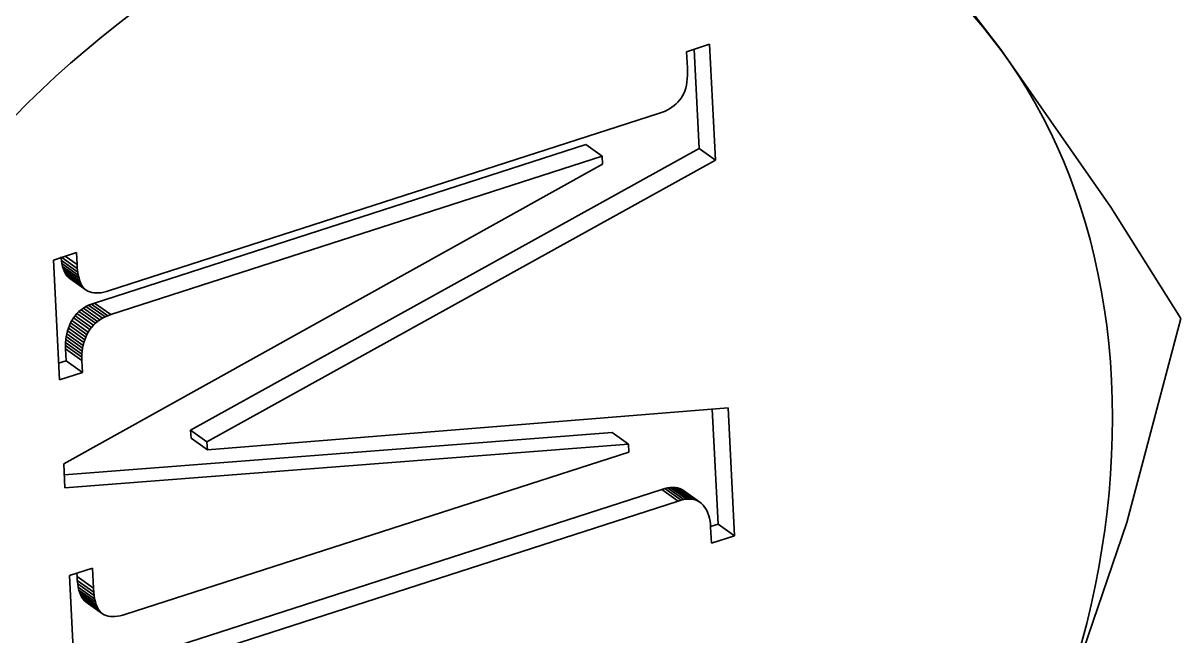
# Model space of a CAD drawing. Header units: millimetres. Extents: x 1333 to 129696, y -57210 to 105899.
# Drawn here: x 57167.948 to 57170.259, y 101232.285 to 101233.509 of the extents above; entities that cross this region are included whole.
import ezdxf

# ---------------------------------------------------------------- set-up
doc = ezdxf.new("R2010")
doc.units = ezdxf.units.MM
doc.header["$LTSCALE"] = 0.5

msp = doc.modelspace()

# ---------------------------------------------------------------- linework, layer by layer
at = {"color": 7, "lineweight": 35, "ltscale": 0.00483}
msp.add_line((57169.2725, 101233.4516), (57169.3185, 101233.4664), dxfattribs=at)
at = {"color": 7, "lineweight": 35, "ltscale": 0.02317}
msp.add_line((57169.3185, 101233.4664), (57169.3302, 101233.235), dxfattribs=at)
at = {"color": 7, "lineweight": 35, "ltscale": 0.003195}
for p, q in [((57169.2741, 101233.4197), (57169.2725, 101233.4516)), ((57169.322, 101232.4701), (57169.3204, 101232.502))]:
    msp.add_line(p, q, dxfattribs=at)
at = {"color": 7, "lineweight": 35, "ltscale": 0.019842}
msp.add_line((57169.2875, 101233.4564), (57169.2975, 101233.2582), dxfattribs=at)
at = {"color": 7, "lineweight": 35, "ltscale": 0.000780106}
msp.add_line((57169.2743, 101233.4119), (57169.2741, 101233.4197), dxfattribs=at)
at = {"color": 7, "lineweight": 35, "ltscale": 0.000669998}
msp.add_line((57169.2731, 101233.3908), (57169.2739, 101233.3974), dxfattribs=at)
at = {"color": 7, "lineweight": 35, "ltscale": 0.000704726}
msp.add_line((57169.2739, 101233.3974), (57169.2743, 101233.4045), dxfattribs=at)
at = {"color": 7, "lineweight": 35, "ltscale": 0.000740076}
msp.add_line((57169.2743, 101233.4045), (57169.2743, 101233.4119), dxfattribs=at)
at = {"color": 7, "lineweight": 35, "ltscale": 0.000554516}
msp.add_line((57169.2668, 101233.368), (57169.2688, 101233.3731), dxfattribs=at)
at = {"color": 7, "lineweight": 35, "ltscale": 0.000576015}
msp.add_line((57169.2688, 101233.3731), (57169.2706, 101233.3786), dxfattribs=at)
at = {"color": 7, "lineweight": 35, "ltscale": 0.000607672}
msp.add_line((57169.2706, 101233.3786), (57169.272, 101233.3845), dxfattribs=at)
at = {"color": 7, "lineweight": 35, "ltscale": 0.000634909}
msp.add_line((57169.272, 101233.3845), (57169.2731, 101233.3908), dxfattribs=at)
at = {"color": 7, "lineweight": 35, "ltscale": 0.000519034}
msp.add_line((57169.2515, 101233.3473), (57169.2552, 101233.3509), dxfattribs=at)
at = {"color": 7, "lineweight": 35, "ltscale": 0.000511588}
msp.add_line((57169.2552, 101233.3509), (57169.2585, 101233.3548), dxfattribs=at)
at = {"color": 7, "lineweight": 35, "ltscale": 0.000508423}
msp.add_line((57169.2585, 101233.3548), (57169.2616, 101233.3588), dxfattribs=at)
at = {"color": 7, "lineweight": 35, "ltscale": 0.000516285}
msp.add_line((57169.2616, 101233.3588), (57169.2643, 101233.3632), dxfattribs=at)
at = {"color": 7, "lineweight": 35, "ltscale": 0.000534346}
msp.add_line((57169.2643, 101233.3632), (57169.2668, 101233.368), dxfattribs=at)
at = {"color": 7, "lineweight": 35, "ltscale": 0.115155}
for p, q in [((57168.1205, 101232.9744), (57169.2164, 101233.3281)), ((57169.2228, 101232.5773), (57168.1269, 101232.2236)), ((57169.2555, 101232.554), (57168.1596, 101232.2003))]:
    msp.add_line(p, q, dxfattribs=at)
at = {"color": 7, "lineweight": 35, "ltscale": 0.000633371}
msp.add_line((57169.2164, 101233.3281), (57169.2224, 101233.3301), dxfattribs=at)
at = {"color": 7, "lineweight": 35, "ltscale": 0.000612608}
msp.add_line((57169.2224, 101233.3301), (57169.2281, 101233.3324), dxfattribs=at)
at = {"color": 7, "lineweight": 35, "ltscale": 0.000588654}
msp.add_line((57169.2281, 101233.3324), (57169.2334, 101233.335), dxfattribs=at)
at = {"color": 7, "lineweight": 35, "ltscale": 0.000570166}
msp.add_line((57169.2334, 101233.335), (57169.2384, 101233.3377), dxfattribs=at)
at = {"color": 7, "lineweight": 35, "ltscale": 0.000551096}
msp.add_line((57169.2384, 101233.3377), (57169.243, 101233.3407), dxfattribs=at)
at = {"color": 7, "lineweight": 35, "ltscale": 0.000542975}
msp.add_line((57169.243, 101233.3407), (57169.2474, 101233.3439), dxfattribs=at)
at = {"color": 7, "lineweight": 35, "ltscale": 0.000528298}
msp.add_line((57169.2474, 101233.3439), (57169.2515, 101233.3473), dxfattribs=at)
at = {"color": 7, "lineweight": 35, "ltscale": 0.103078}
msp.add_line((57169.0713, 101233.2663), (57168.0903, 101232.9497), dxfattribs=at)
at = {"color": 7, "lineweight": 35, "ltscale": 0.116083}
for p, q in [((57169.2975, 101233.2582), (57168.2823, 101232.6954)), ((57169.3302, 101233.235), (57168.3149, 101232.6722))]:
    msp.add_line(p, q, dxfattribs=at)
at = {"color": 7, "lineweight": 35, "ltscale": 0.004003}
for p, q in [((57169.1039, 101233.2431), (57169.0713, 101233.2663)), ((57168.0907, 101232.3587), (57168.0581, 101232.382)), ((57168.1033, 101232.3316), (57168.0707, 101232.3549))]:
    msp.add_line(p, q, dxfattribs=at)
at = {"color": 7, "lineweight": 35, "ltscale": 0.004008}
for p, q in [((57169.3302, 101233.235), (57169.2975, 101233.2582)), ((57168.057, 101233.0116), (57168.0243, 101233.0348)), ((57168.0581, 101233.0051), (57168.0254, 101233.0283)), ((57168.0595, 101232.9991), (57168.0268, 101233.0223)), ((57168.0611, 101232.9937), (57168.0285, 101233.017)), ((57168.0631, 101232.9889), (57168.0304, 101233.0122)), ((57168.0654, 101232.9847), (57168.0327, 101233.0079)), ((57168.0738, 101232.9755), (57168.0411, 101232.9987)), ((57168.0964, 101232.9128), (57168.0638, 101232.9361)), ((57168.1011, 101232.9162), (57168.0684, 101232.9394)), ((57168.1061, 101232.9192), (57168.0734, 101232.9425)), ((57168.1114, 101232.9219), (57168.0787, 101232.9452)), ((57168.117, 101232.9244), (57168.0843, 101232.9476)), ((57168.123, 101232.9265), (57168.0903, 101232.9497)), ((57168.078, 101232.8917), (57168.0453, 101232.9149)), ((57168.081, 101232.8965), (57168.0484, 101232.9198)), ((57168.0844, 101232.9011), (57168.0517, 101232.9243)), ((57168.0881, 101232.9053), (57168.0554, 101232.9285)), ((57168.0921, 101232.9092), (57168.0594, 101232.9325)), ((57168.0677, 101232.8651), (57168.035, 101232.8883)), ((57168.0691, 101232.8707), (57168.0364, 101232.8939)), ((57168.0708, 101232.8761), (57168.0382, 101232.8994)), ((57168.0729, 101232.8815), (57168.0402, 101232.9047)), ((57168.0753, 101232.8867), (57168.0427, 101232.9099)), ((57168.0653, 101232.8474), (57168.0326, 101232.8706)), ((57168.0657, 101232.8534), (57168.0331, 101232.8767)), ((57168.0665, 101232.8593), (57168.0339, 101232.8825)), ((57168.0651, 101232.8412), (57168.0325, 101232.8645)), ((57168.0653, 101232.8349), (57168.0326, 101232.8581)), ((57168.0665, 101232.811), (57168.0339, 101232.8342)), ((57168.3149, 101232.6722), (57168.2823, 101232.6954)), ((57169.1563, 101232.668), (57169.1236, 101232.6912)), ((57168.3157, 101232.6562), (57168.2831, 101232.6795)), ((57169.2555, 101232.554), (57169.2228, 101232.5773)), ((57169.2615, 101232.5557), (57169.2288, 101232.579)), ((57169.2672, 101232.557), (57169.2345, 101232.5802)), ((57169.2726, 101232.5577), (57169.2399, 101232.581)), ((57169.2777, 101232.558), (57169.245, 101232.5812)), ((57169.2826, 101232.5577), (57169.2499, 101232.5809)), ((57169.2914, 101232.5557), (57169.2587, 101232.5789)), ((57169.2954, 101232.5539), (57169.2627, 101232.5772)), ((57169.2991, 101232.5517), (57169.2664, 101232.5749)), ((57168.0882, 101232.38), (57168.0556, 101232.4033)), ((57168.0888, 101232.3724), (57168.0561, 101232.3956)), ((57168.0896, 101232.3652), (57168.0569, 101232.3885)), ((57168.0938, 101232.3474), (57168.0611, 101232.3706)), ((57168.0958, 101232.3426), (57168.0631, 101232.3658)), ((57168.0979, 101232.3383), (57168.0653, 101232.3616)), ((57168.1005, 101232.3347), (57168.0679, 101232.3579)), ((57168.1064, 101232.3291), (57168.0737, 101232.3524))]:
    msp.add_line(p, q, dxfattribs=at)
at = {"color": 7, "lineweight": 35, "ltscale": 0.103072}
msp.add_line((57169.1039, 101233.2431), (57168.123, 101232.9265), dxfattribs=at)
at = {"color": 7, "lineweight": 35, "ltscale": 0.001597}
for p, q in [((57169.1047, 101233.2271), (57169.1039, 101233.2431)), ((57168.2823, 101232.6954), (57168.2831, 101232.6795)), ((57168.3149, 101232.6722), (57168.3157, 101232.6562))]:
    msp.add_line(p, q, dxfattribs=at)
at = {"color": 7, "lineweight": 35, "ltscale": 0.123107}
msp.add_line((57168.029, 101232.6285), (57169.1047, 101233.2271), dxfattribs=at)
at = {"color": 7, "lineweight": 35, "ltscale": 0.004835}
for p, q in [((57168.0084, 101233.0355), (57168.0544, 101233.0503)), ((57169.368, 101232.4849), (57169.322, 101232.4701)), ((57168.0402, 101232.4051), (57168.0862, 101232.4199))]:
    msp.add_line(p, q, dxfattribs=at)
at = {"color": 7, "lineweight": 35, "ltscale": 0.002396}
for p, q in [((57168.0544, 101233.0503), (57168.0556, 101233.0264)), ((57168.0326, 101232.8581), (57168.0339, 101232.8342)), ((57168.0653, 101232.8349), (57168.0665, 101232.811))]:
    msp.add_line(p, q, dxfattribs=at)
at = {"color": 7, "lineweight": 35, "ltscale": 0.02397}
msp.add_line((57168.0205, 101232.7961), (57168.0084, 101233.0355), dxfattribs=at)
at = {"color": 7, "lineweight": 35, "ltscale": 0.000716175}
for p, q in [((57168.0235, 101233.042), (57168.0243, 101233.0348)), ((57168.0561, 101233.0187), (57168.057, 101233.0116))]:
    msp.add_line(p, q, dxfattribs=at)
at = {"color": 7, "lineweight": 35, "ltscale": 0.000662253}
for p, q in [((57168.0243, 101233.0348), (57168.0254, 101233.0283)), ((57168.057, 101233.0116), (57168.0581, 101233.0051)), ((57168.0896, 101232.3652), (57168.0907, 101232.3587))]:
    msp.add_line(p, q, dxfattribs=at)
at = {"color": 7, "lineweight": 35, "ltscale": 0.003816}
msp.add_line((57168.0561, 101233.0187), (57168.0251, 101233.0409), dxfattribs=at)
at = {"color": 7, "lineweight": 35, "ltscale": 0.000612912}
for p, q in [((57168.0254, 101233.0283), (57168.0268, 101233.0223)), ((57168.0581, 101233.0051), (57168.0595, 101232.9991)), ((57168.0907, 101232.3587), (57168.0921, 101232.3527))]:
    msp.add_line(p, q, dxfattribs=at)
at = {"color": 7, "lineweight": 35, "ltscale": 0.002885}
msp.add_line((57168.0556, 101233.0264), (57168.0321, 101233.0431), dxfattribs=at)
at = {"color": 7, "lineweight": 35, "ltscale": 0.000771763}
for p, q in [((57168.0556, 101233.0264), (57168.0561, 101233.0187)), ((57168.0556, 101232.4033), (57168.0561, 101232.3956)), ((57168.0882, 101232.38), (57168.0888, 101232.3724))]:
    msp.add_line(p, q, dxfattribs=at)
at = {"color": 7, "lineweight": 35, "ltscale": 0.000561822}
for p, q in [((57168.0268, 101233.0223), (57168.0285, 101233.017)), ((57168.0595, 101232.9991), (57168.0611, 101232.9937))]:
    msp.add_line(p, q, dxfattribs=at)
at = {"color": 7, "lineweight": 35, "ltscale": 0.000519526}
for p, q in [((57168.0285, 101233.017), (57168.0304, 101233.0122)), ((57168.0611, 101232.9937), (57168.0631, 101232.9889))]:
    msp.add_line(p, q, dxfattribs=at)
at = {"color": 7, "lineweight": 35, "ltscale": 0.000477871}
for p, q in [((57168.0304, 101233.0122), (57168.0327, 101233.0079)), ((57168.0631, 101232.9889), (57168.0654, 101232.9847))]:
    msp.add_line(p, q, dxfattribs=at)
at = {"color": 7, "lineweight": 35, "ltscale": 0.000442916}
msp.add_line((57168.0327, 101233.0079), (57168.0352, 101233.0043), dxfattribs=at)
at = {"color": 7, "lineweight": 35, "ltscale": 0.004009}
for p, q in [((57168.0679, 101232.981), (57168.0352, 101233.0043)), ((57168.0707, 101232.978), (57168.038, 101233.0012)), ((57169.2871, 101232.5569), (57169.2544, 101232.5802)), ((57169.368, 101232.4849), (57169.3354, 101232.5082)), ((57168.0921, 101232.3527), (57168.0594, 101232.376))]:
    msp.add_line(p, q, dxfattribs=at)
at = {"color": 7, "lineweight": 35, "ltscale": 0.000415804}
for p, q in [((57168.0352, 101233.0043), (57168.038, 101233.0012)), ((57168.0679, 101232.981), (57168.0707, 101232.978)), ((57168.0679, 101232.3579), (57168.0707, 101232.3549))]:
    msp.add_line(p, q, dxfattribs=at)
at = {"color": 7, "lineweight": 35, "ltscale": 0.000398918}
for p, q in [((57168.038, 101233.0012), (57168.0411, 101232.9987)), ((57168.1033, 101232.3316), (57168.1064, 101232.3291))]:
    msp.add_line(p, q, dxfattribs=at)
at = {"color": 7, "lineweight": 35, "ltscale": 0.000443545}
msp.add_line((57168.0654, 101232.9847), (57168.0679, 101232.981), dxfattribs=at)
at = {"color": 7, "lineweight": 35, "ltscale": 0.000398441}
msp.add_line((57168.0707, 101232.978), (57168.0738, 101232.9755), dxfattribs=at)
at = {"color": 7, "lineweight": 35, "ltscale": 0.00039031}
for p, q in [((57168.0738, 101232.9755), (57168.0771, 101232.9735)), ((57168.1064, 101232.3291), (57168.1097, 101232.3271))]:
    msp.add_line(p, q, dxfattribs=at)
at = {"color": 7, "lineweight": 35, "ltscale": 0.000398813}
for p, q in [((57168.0771, 101232.9735), (57168.0808, 101232.9719)), ((57168.1097, 101232.3271), (57168.1134, 101232.3256))]:
    msp.add_line(p, q, dxfattribs=at)
at = {"color": 7, "lineweight": 35, "ltscale": 0.000413117}
for p, q in [((57168.0808, 101232.9719), (57168.0848, 101232.9708)), ((57168.1134, 101232.3256), (57168.1174, 101232.3244))]:
    msp.add_line(p, q, dxfattribs=at)
at = {"color": 7, "lineweight": 35, "ltscale": 0.000427728}
msp.add_line((57168.0848, 101232.9708), (57168.089, 101232.97), dxfattribs=at)
at = {"color": 7, "lineweight": 35, "ltscale": 0.000458831}
msp.add_line((57168.089, 101232.97), (57168.0936, 101232.9697), dxfattribs=at)
at = {"color": 7, "lineweight": 35, "ltscale": 0.000482265}
msp.add_line((57168.0936, 101232.9697), (57168.0984, 101232.9698), dxfattribs=at)
at = {"color": 7, "lineweight": 35, "ltscale": 0.00050932}
msp.add_line((57168.0984, 101232.9698), (57168.1034, 101232.9703), dxfattribs=at)
at = {"color": 7, "lineweight": 35, "ltscale": 0.000551001}
msp.add_line((57168.1034, 101232.9703), (57168.1089, 101232.9712), dxfattribs=at)
at = {"color": 7, "lineweight": 35, "ltscale": 0.000583646}
msp.add_line((57168.1089, 101232.9712), (57168.1145, 101232.9726), dxfattribs=at)
at = {"color": 7, "lineweight": 35, "ltscale": 0.000623784}
msp.add_line((57168.1145, 101232.9726), (57168.1205, 101232.9744), dxfattribs=at)
at = {"color": 7, "lineweight": 35, "ltscale": 0.00056491}
for p, q in [((57168.0638, 101232.9361), (57168.0594, 101232.9325)), ((57168.0964, 101232.9128), (57168.0921, 101232.9092))]:
    msp.add_line(p, q, dxfattribs=at)
at = {"color": 7, "lineweight": 35, "ltscale": 0.000570809}
for p, q in [((57168.0684, 101232.9394), (57168.0638, 101232.9361)), ((57168.1011, 101232.9162), (57168.0964, 101232.9128))]:
    msp.add_line(p, q, dxfattribs=at)
at = {"color": 7, "lineweight": 35, "ltscale": 0.000585003}
for p, q in [((57168.0734, 101232.9425), (57168.0684, 101232.9394)), ((57168.1061, 101232.9192), (57168.1011, 101232.9162))]:
    msp.add_line(p, q, dxfattribs=at)
at = {"color": 7, "lineweight": 35, "ltscale": 0.000597134}
for p, q in [((57168.0787, 101232.9452), (57168.0734, 101232.9425)), ((57168.1114, 101232.9219), (57168.1061, 101232.9192))]:
    msp.add_line(p, q, dxfattribs=at)
at = {"color": 7, "lineweight": 35, "ltscale": 0.000611695}
for p, q in [((57168.0843, 101232.9476), (57168.0787, 101232.9452)), ((57168.117, 101232.9244), (57168.1114, 101232.9219))]:
    msp.add_line(p, q, dxfattribs=at)
at = {"color": 7, "lineweight": 35, "ltscale": 0.000634635}
for p, q in [((57168.0903, 101232.9497), (57168.0843, 101232.9476)), ((57168.123, 101232.9265), (57168.117, 101232.9244))]:
    msp.add_line(p, q, dxfattribs=at)
at = {"color": 7, "lineweight": 35, "ltscale": 0.000571352}
for p, q in [((57168.0453, 101232.9149), (57168.0427, 101232.9099)), ((57168.078, 101232.8917), (57168.0753, 101232.8867))]:
    msp.add_line(p, q, dxfattribs=at)
at = {"color": 7, "lineweight": 35, "ltscale": 0.000571283}
for p, q in [((57168.0484, 101232.9198), (57168.0453, 101232.9149)), ((57168.081, 101232.8965), (57168.078, 101232.8917))]:
    msp.add_line(p, q, dxfattribs=at)
at = {"color": 7, "lineweight": 35, "ltscale": 0.000563975}
for p, q in [((57168.0517, 101232.9243), (57168.0484, 101232.9198)), ((57168.0844, 101232.9011), (57168.081, 101232.8965))]:
    msp.add_line(p, q, dxfattribs=at)
at = {"color": 7, "lineweight": 35, "ltscale": 0.000559826}
for p, q in [((57168.0554, 101232.9285), (57168.0517, 101232.9243)), ((57168.0881, 101232.9053), (57168.0844, 101232.9011))]:
    msp.add_line(p, q, dxfattribs=at)
at = {"color": 7, "lineweight": 35, "ltscale": 0.000562721}
for p, q in [((57168.0594, 101232.9325), (57168.0554, 101232.9285)), ((57168.0921, 101232.9092), (57168.0881, 101232.9053))]:
    msp.add_line(p, q, dxfattribs=at)
at = {"color": 7, "lineweight": 35, "ltscale": 0.000586829}
for p, q in [((57168.035, 101232.8883), (57168.0339, 101232.8825)), ((57168.0677, 101232.8651), (57168.0665, 101232.8593))]:
    msp.add_line(p, q, dxfattribs=at)
at = {"color": 7, "lineweight": 35, "ltscale": 0.000578065}
for p, q in [((57168.0364, 101232.8939), (57168.035, 101232.8883)), ((57168.0691, 101232.8707), (57168.0677, 101232.8651))]:
    msp.add_line(p, q, dxfattribs=at)
at = {"color": 7, "lineweight": 35, "ltscale": 0.000575677}
for p, q in [((57168.0382, 101232.8994), (57168.0364, 101232.8939)), ((57168.0708, 101232.8761), (57168.0691, 101232.8707))]:
    msp.add_line(p, q, dxfattribs=at)
at = {"color": 7, "lineweight": 35, "ltscale": 0.000568636}
for p, q in [((57168.0402, 101232.9047), (57168.0382, 101232.8994)), ((57168.0729, 101232.8815), (57168.0708, 101232.8761))]:
    msp.add_line(p, q, dxfattribs=at)
at = {"color": 7, "lineweight": 35, "ltscale": 0.000574754}
for p, q in [((57168.0427, 101232.9099), (57168.0402, 101232.9047)), ((57168.0753, 101232.8867), (57168.0729, 101232.8815))]:
    msp.add_line(p, q, dxfattribs=at)
at = {"color": 7, "lineweight": 35, "ltscale": 0.000615964}
for p, q in [((57168.0326, 101232.8706), (57168.0325, 101232.8645)), ((57168.0653, 101232.8474), (57168.0651, 101232.8412))]:
    msp.add_line(p, q, dxfattribs=at)
at = {"color": 7, "lineweight": 35, "ltscale": 0.000606518}
for p, q in [((57168.0331, 101232.8767), (57168.0326, 101232.8706)), ((57168.0657, 101232.8534), (57168.0653, 101232.8474))]:
    msp.add_line(p, q, dxfattribs=at)
at = {"color": 7, "lineweight": 35, "ltscale": 0.000593554}
for p, q in [((57168.0339, 101232.8825), (57168.0331, 101232.8767)), ((57168.0665, 101232.8593), (57168.0657, 101232.8534))]:
    msp.add_line(p, q, dxfattribs=at)
at = {"color": 7, "lineweight": 35, "ltscale": 0.000632742}
for p, q in [((57168.0325, 101232.8645), (57168.0326, 101232.8581)), ((57168.0651, 101232.8412), (57168.0653, 101232.8349))]:
    msp.add_line(p, q, dxfattribs=at)
at = {"color": 7, "lineweight": 35, "ltscale": 0.001578}
msp.add_line((57168.0339, 101232.8342), (57168.0188, 101232.8294), dxfattribs=at)
at = {"color": 7, "lineweight": 35, "ltscale": 0.004836}
msp.add_line((57168.0665, 101232.811), (57168.0205, 101232.7961), dxfattribs=at)
at = {"color": 7, "lineweight": 35, "ltscale": 0.104282}
msp.add_line((57168.3157, 101232.6562), (57169.3552, 101232.7403), dxfattribs=at)
at = {"color": 7, "lineweight": 35, "ltscale": 0.022986}
msp.add_line((57169.3238, 101232.7377), (57169.3354, 101232.5082), dxfattribs=at)
at = {"color": 7, "lineweight": 35, "ltscale": 0.025569}
msp.add_line((57169.3552, 101232.7403), (57169.368, 101232.4849), dxfattribs=at)
at = {"color": 7, "lineweight": 35, "ltscale": 0.109686}
msp.add_line((57169.1236, 101232.6912), (57168.0301, 101232.6063), dxfattribs=at)
at = {"color": 7, "lineweight": 35, "ltscale": 0.112832}
msp.add_line((57169.1563, 101232.668), (57168.0314, 101232.5806), dxfattribs=at)
at = {"color": 7, "lineweight": 35, "ltscale": 0.001598}
msp.add_line((57169.1571, 101232.652), (57169.1563, 101232.668), dxfattribs=at)
at = {"color": 7, "lineweight": 35, "ltscale": 0.10549}
msp.add_line((57168.1532, 101232.328), (57169.1571, 101232.652), dxfattribs=at)
at = {"color": 7, "lineweight": 35, "ltscale": 0.004795}
msp.add_line((57168.0314, 101232.5806), (57168.029, 101232.6285), dxfattribs=at)
at = {"color": 7, "lineweight": 35, "ltscale": 0.00062229}
for p, q in [((57169.2288, 101232.579), (57169.2228, 101232.5773)), ((57169.2615, 101232.5557), (57169.2555, 101232.554))]:
    msp.add_line(p, q, dxfattribs=at)
at = {"color": 7, "lineweight": 35, "ltscale": 0.000586892}
for p, q in [((57169.2345, 101232.5802), (57169.2288, 101232.579)), ((57169.2672, 101232.557), (57169.2615, 101232.5557))]:
    msp.add_line(p, q, dxfattribs=at)
at = {"color": 7, "lineweight": 35, "ltscale": 0.00054208}
for p, q in [((57169.2399, 101232.581), (57169.2345, 101232.5802)), ((57169.2726, 101232.5577), (57169.2672, 101232.557))]:
    msp.add_line(p, q, dxfattribs=at)
at = {"color": 7, "lineweight": 35, "ltscale": 0.000513276}
for p, q in [((57169.245, 101232.5812), (57169.2399, 101232.581)), ((57169.2777, 101232.558), (57169.2726, 101232.5577))]:
    msp.add_line(p, q, dxfattribs=at)
at = {"color": 7, "lineweight": 35, "ltscale": 0.000489011}
for p, q in [((57169.2499, 101232.5809), (57169.245, 101232.5812)), ((57169.2826, 101232.5577), (57169.2777, 101232.558))]:
    msp.add_line(p, q, dxfattribs=at)
at = {"color": 7, "lineweight": 35, "ltscale": 0.000457932}
msp.add_line((57169.2544, 101232.5802), (57169.2499, 101232.5809), dxfattribs=at)
at = {"color": 7, "lineweight": 35, "ltscale": 0.000445406}
msp.add_line((57169.2587, 101232.5789), (57169.2544, 101232.5802), dxfattribs=at)
at = {"color": 7, "lineweight": 35, "ltscale": 0.000439697}
for p, q in [((57169.2627, 101232.5772), (57169.2587, 101232.5789)), ((57169.2954, 101232.5539), (57169.2914, 101232.5557))]:
    msp.add_line(p, q, dxfattribs=at)
at = {"color": 7, "lineweight": 35, "ltscale": 0.000429445}
for p, q in [((57169.2664, 101232.5749), (57169.2627, 101232.5772)), ((57169.2991, 101232.5517), (57169.2954, 101232.5539))]:
    msp.add_line(p, q, dxfattribs=at)
at = {"color": 7, "lineweight": 35, "ltscale": 0.000458059}
msp.add_line((57169.2871, 101232.5569), (57169.2826, 101232.5577), dxfattribs=at)
at = {"color": 7, "lineweight": 35, "ltscale": 0.000445191}
msp.add_line((57169.2914, 101232.5557), (57169.2871, 101232.5569), dxfattribs=at)
at = {"color": 7, "lineweight": 35, "ltscale": 0.000439435}
msp.add_line((57169.3025, 101232.5489), (57169.2991, 101232.5517), dxfattribs=at)
at = {"color": 7, "lineweight": 35, "ltscale": 0.000444008}
msp.add_line((57169.3056, 101232.5457), (57169.3025, 101232.5489), dxfattribs=at)
at = {"color": 7, "lineweight": 35, "ltscale": 0.000448843}
msp.add_line((57169.3084, 101232.5422), (57169.3056, 101232.5457), dxfattribs=at)
at = {"color": 7, "lineweight": 35, "ltscale": 0.000462772}
msp.add_line((57169.311, 101232.5384), (57169.3084, 101232.5422), dxfattribs=at)
at = {"color": 7, "lineweight": 35, "ltscale": 0.000475855}
msp.add_line((57169.3132, 101232.5342), (57169.311, 101232.5384), dxfattribs=at)
at = {"color": 7, "lineweight": 35, "ltscale": 0.000490394}
msp.add_line((57169.3151, 101232.5297), (57169.3132, 101232.5342), dxfattribs=at)
at = {"color": 7, "lineweight": 35, "ltscale": 0.000513172}
msp.add_line((57169.3168, 101232.5248), (57169.3151, 101232.5297), dxfattribs=at)
at = {"color": 7, "lineweight": 35, "ltscale": 0.000538193}
msp.add_line((57169.3182, 101232.5196), (57169.3168, 101232.5248), dxfattribs=at)
at = {"color": 7, "lineweight": 35, "ltscale": 0.000563529}
msp.add_line((57169.3192, 101232.5141), (57169.3182, 101232.5196), dxfattribs=at)
at = {"color": 7, "lineweight": 35, "ltscale": 0.000592012}
msp.add_line((57169.3199, 101232.5082), (57169.3192, 101232.5141), dxfattribs=at)
at = {"color": 7, "lineweight": 35, "ltscale": 0.00062447}
msp.add_line((57169.3204, 101232.502), (57169.3199, 101232.5082), dxfattribs=at)
at = {"color": 7, "lineweight": 35, "ltscale": 0.001584}
msp.add_line((57169.3354, 101232.5082), (57169.3203, 101232.5033), dxfattribs=at)
at = {"color": 7, "lineweight": 35, "ltscale": 0.034356}
msp.add_line((57168.0575, 101232.062), (57168.0402, 101232.4051), dxfattribs=at)
at = {"color": 7, "lineweight": 35, "ltscale": 0.000665529}
msp.add_line((57168.0552, 101232.4099), (57168.0556, 101232.4033), dxfattribs=at)
at = {"color": 7, "lineweight": 35, "ltscale": 0.003994}
msp.add_line((57168.0862, 101232.4199), (57168.0882, 101232.38), dxfattribs=at)
at = {"color": 7, "lineweight": 35, "ltscale": 0.000715473}
for p, q in [((57168.0561, 101232.3956), (57168.0569, 101232.3885)), ((57168.0888, 101232.3724), (57168.0896, 101232.3652))]:
    msp.add_line(p, q, dxfattribs=at)
at = {"color": 7, "lineweight": 35, "ltscale": 0.000663292}
msp.add_line((57168.0569, 101232.3885), (57168.0581, 101232.382), dxfattribs=at)
at = {"color": 7, "lineweight": 35, "ltscale": 0.000610798}
msp.add_line((57168.0581, 101232.382), (57168.0594, 101232.376), dxfattribs=at)
at = {"color": 7, "lineweight": 35, "ltscale": 0.000565824}
msp.add_line((57168.0594, 101232.376), (57168.0611, 101232.3706), dxfattribs=at)
at = {"color": 7, "lineweight": 35, "ltscale": 0.000518112}
for p, q in [((57168.0611, 101232.3706), (57168.0631, 101232.3658)), ((57168.0938, 101232.3474), (57168.0958, 101232.3426))]:
    msp.add_line(p, q, dxfattribs=at)
at = {"color": 7, "lineweight": 35, "ltscale": 0.000475017}
for p, q in [((57168.0631, 101232.3658), (57168.0653, 101232.3616)), ((57168.0958, 101232.3426), (57168.0979, 101232.3383))]:
    msp.add_line(p, q, dxfattribs=at)
at = {"color": 7, "lineweight": 35, "ltscale": 0.000446393}
for p, q in [((57168.0653, 101232.3616), (57168.0679, 101232.3579)), ((57168.0979, 101232.3383), (57168.1005, 101232.3347))]:
    msp.add_line(p, q, dxfattribs=at)
at = {"color": 7, "lineweight": 35, "ltscale": 0.000394174}
msp.add_line((57168.0707, 101232.3549), (57168.0737, 101232.3524), dxfattribs=at)
at = {"color": 7, "lineweight": 35, "ltscale": 0.000565097}
msp.add_line((57168.0921, 101232.3527), (57168.0938, 101232.3474), dxfattribs=at)
at = {"color": 7, "lineweight": 35, "ltscale": 0.000411707}
msp.add_line((57168.1005, 101232.3347), (57168.1033, 101232.3316), dxfattribs=at)
at = {"color": 7, "lineweight": 35, "ltscale": 0.000433739}
msp.add_line((57168.1174, 101232.3244), (57168.1216, 101232.3237), dxfattribs=at)
at = {"color": 7, "lineweight": 35, "ltscale": 0.000452795}
msp.add_line((57168.1216, 101232.3237), (57168.1261, 101232.3233), dxfattribs=at)
at = {"color": 7, "lineweight": 35, "ltscale": 0.00048228}
msp.add_line((57168.1261, 101232.3233), (57168.131, 101232.3234), dxfattribs=at)
at = {"color": 7, "lineweight": 35, "ltscale": 0.000515237}
msp.add_line((57168.131, 101232.3234), (57168.1361, 101232.324), dxfattribs=at)
at = {"color": 7, "lineweight": 35, "ltscale": 0.000545246}
msp.add_line((57168.1361, 101232.324), (57168.1415, 101232.3249), dxfattribs=at)
at = {"color": 7, "lineweight": 35, "ltscale": 0.000589584}
msp.add_line((57168.1415, 101232.3249), (57168.1472, 101232.3262), dxfattribs=at)
at = {"color": 7, "lineweight": 35, "ltscale": 0.000623353}
msp.add_line((57168.1472, 101232.3262), (57168.1532, 101232.328), dxfattribs=at)
at = {"color": 7, "lineweight": 35}
for points in [[(57169.388, 101234.1016), (57169.6798, 101233.743), (57169.8995, 101233.4558), (57170.1193, 101233.141), (57170.2591, 101232.9185)], [(57170.2591, 101232.9185), (57170.1511, 101232.5113), (57170.0353, 101232.1715), (57169.9032, 101231.8624), (57169.7426, 101231.5552), (57169.5334, 101231.22)]]:
    msp.add_lwpolyline(points, dxfattribs=at)
for centre, major_axis, start_param, end_param in [((57167.5745, 101233.1762), (1.2325, 1.7311), 6.283109, 9.424702), ((57168.0447, 101232.8415), (1.073, 1.507), 0.80054, 3.141516), ((57168.737, 101232.3486), (0.9425, 1.3238), 3.942133, 10.225318)]:
    msp.add_ellipse(centre, major_axis=major_axis, ratio=0.767269, start_param=start_param, end_param=end_param, dxfattribs=at)

doc.saveas('drawing.dxf')
